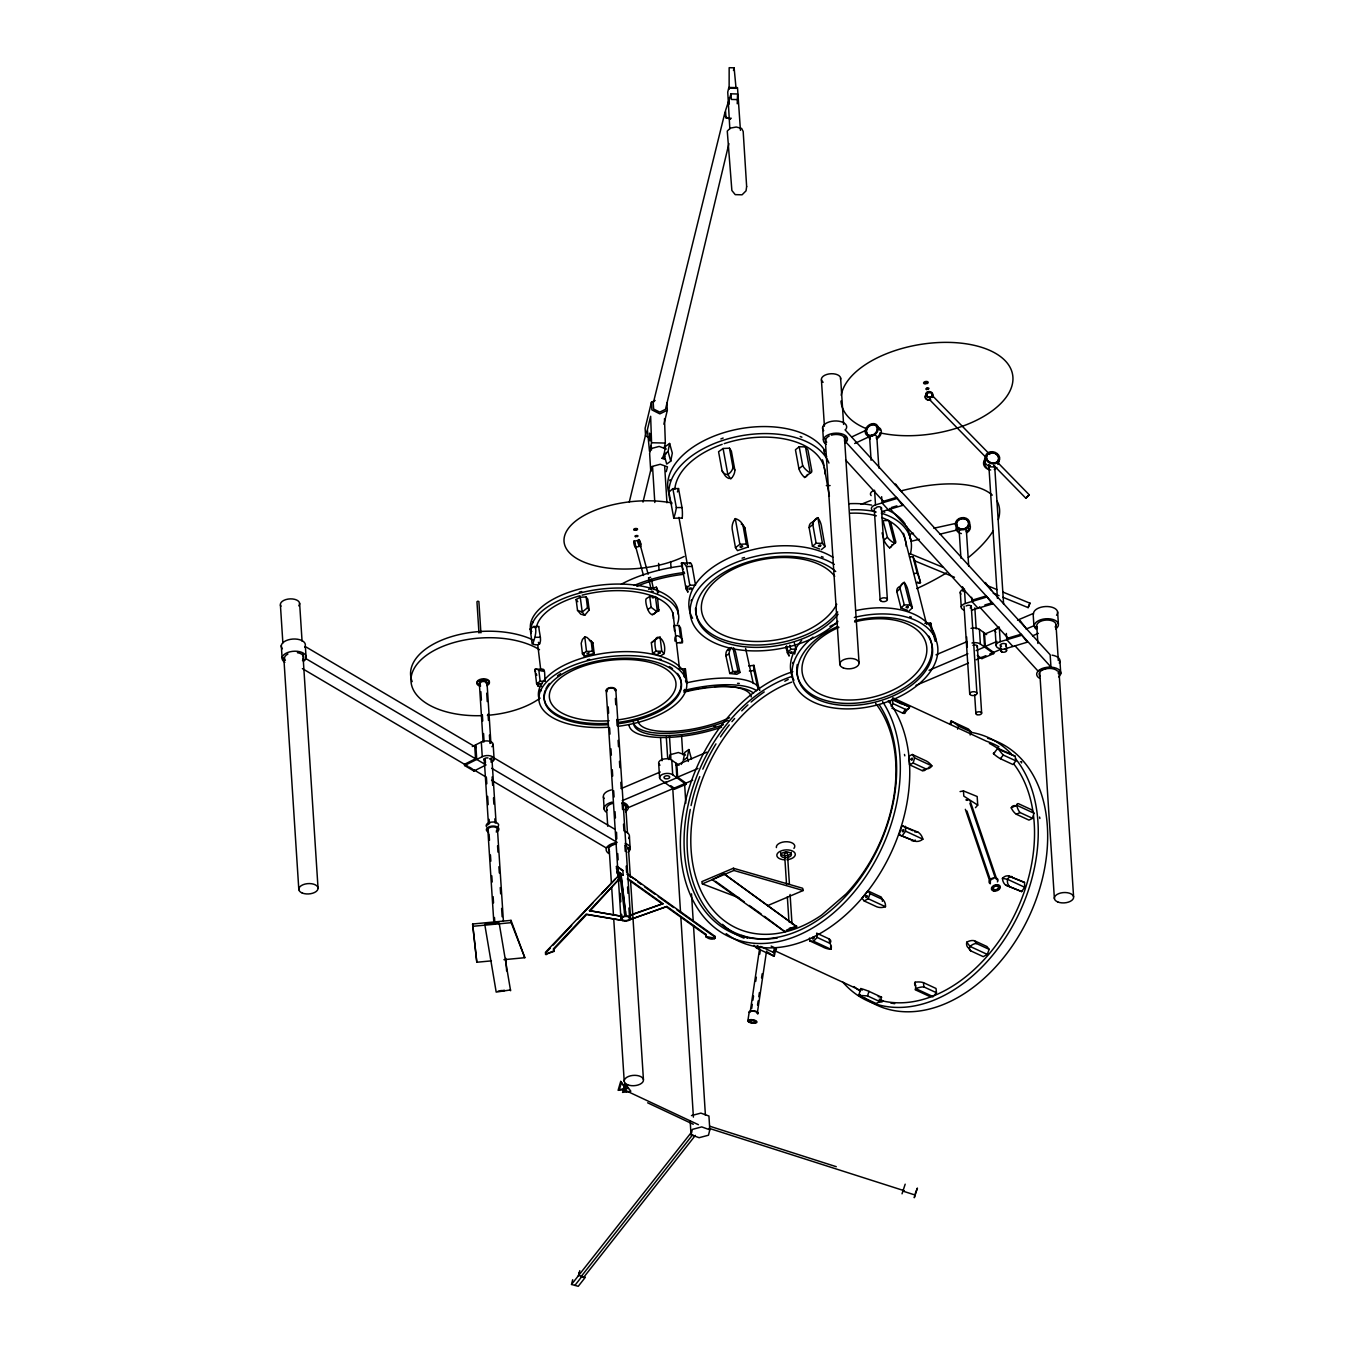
<?xml version="1.0" encoding="UTF-8"?>
<svg xmlns="http://www.w3.org/2000/svg" width="1354" height="1354" viewBox="0 0 1354 1354"><rect width="100%" height="100%" fill="white"/><g stroke="black" fill="none" stroke-linecap="round" stroke-linejoin="round"><path stroke-width="1.5" d="M753.484 666.625A10.68 3.25 -81.2 0 1 753.924 665.339L759.272 689.761L757.885 688.255L753.992 670.484L753.924 665.339L748.711 665.965M913.476 533.273L909.414 534.271L909.939 537.047M919.298 539.281L911.157 541.295L909.414 534.271M933.837 528.246L956.279 523.287M634.451 541.668L636.041 547.168M786.539 884.297L784.508 852.952L785.811 852.038L787.385 852.681L789.416 884.027M787.385 852.681L784.508 852.952M902.187 830.73C902.813 834.318 905.386 827.819 902.424 830.154M673.953 516.653L673.733 518.21L682.247 518.04A12.44 2.945 89.2 0 0 682.01 507.53L678.523 488.557L672.853 488.642L668.944 492.077L673.767 518.108A12.914 2.843 -74.9 0 0 676.34 507.598L672.853 488.642M1028.143 607.624L1029.937 603.207L1028.143 607.624L1002.908 597.266M675.003 641.136C673.31 627.816 688.881 643.488 679.573 642.439M478.977 633.029L476.947 601.735L477.86 601.142L478.876 601.582L480.907 632.877M747.882 1020.831L749.202 1011.963M759.729 947.665L750.167 1012.098A3.622 1.354 8.4 0 1 754.313 1011.32A3.622 1.354 8.4 0 1 757.191 1013.418M751.673 1008.561L752.299 1004.38M752.909 1000.2L753.535 996.019M755.701 981.396L756.327 977.216M759.729 954.248L760.356 950.068M757.529 1005.091L758.155 1000.911M758.782 996.747L759.391 992.567M761.557 977.943L762.184 973.763M757.326 1013.08L766.279 952.81M986.389 457.838L929.453 399.532L930.655 397.331L932.906 396.163L989.825 454.453M932.974 396.35L932.483 397.45M542.599 669.739C545.747 667.031 544.206 680.487 545.357 681.197L540.161 681.231L536.624 683.804L538.3 686.36L541.769 686.343M737.236 103.767L737.575 93.985L731.008 93.832L725.524 110.605L725.998 118.136L731.278 118.255M658.67 655.268L652.628 653.39L651.359 642.795L654.422 640.137M664.019 454.385L665.593 446.312L669.621 443.452L672.312 453.116L670.738 461.189L666.71 464.05L664.019 454.385L668.047 451.525L669.621 443.452M687.273 757.597L688.847 749.541L684.819 752.401L683.245 760.474L687.273 757.597L688.34 761.473M589.193 609.96L584.725 615.291L580.714 614.157L577.515 610.332L576.11 599.534L580.257 597.182L586.113 596.996L587.788 599.162L589.193 609.96L587.518 607.794L586.113 596.996M728.909 143.592L665.491 409.331L659.753 412.124L653.627 409.043L653.254 403.187L725.084 111.925L725.389 116.782L730.466 119.338M728.367 103.293L729.501 98.537M655.167 400.445L651.426 402.256L645.113 428.27L645.587 435.886L648.769 437.494M733.479 70.476L734.122 67.818L729.163 67.7L729.129 89.313M629.288 501.995L646.467 431.215M649.158 439.932L650.546 434.228M651.562 442.741L649.497 451.271L647.398 429.675L650.648 416.27L651.562 442.741L665.339 443.063L664.492 418.64M642.998 502.08L651.342 467.689M663.934 424.259L667.336 410.245L666.845 402.629M664.103 448.191L665.339 443.063M666.286 471.649L667.454 466.842L660.261 464.27L651.917 466.487L650.749 471.294L649.632 453.455L650.8 448.665L659.144 446.431L666.337 449.02M668.859 759.543L670.027 754.737L678.371 752.519L685.564 755.109M691.031 1134.787L692.351 1129.405L701.727 1126.9L709.801 1129.811L708.497 1135.211L699.104 1137.698L691.031 1134.787L690.168 1120.994M794.68 654.1L795.915 649.023L794.358 642.896M579.8 1270.661L578.632 1275.417L585.368 1277.245L578.26 1286.3L571.523 1284.455L572.691 1279.716M578.361 1276.043L579.275 1272.354M902.035 1193.822L905.183 1184.175M909.549 764.773L913.188 763.03L914.593 757.885L912.359 754.5L908.72 756.26L909.549 764.773L922.125 770.595L925.764 768.852A10.68 8.022 64.4 0 0 931.874 765.907A10.68 6.567 46.2 0 0 924.917 760.339L912.359 754.5M1032.577 818.358L1033.982 813.229L1031.748 809.844L1019.173 804.022A10.68 3.25 64.4 0 0 1016.702 805.224L1011.235 807.847A10.29 5.636 64.4 0 0 1016.38 814.279L1028.938 820.101L1032.577 818.358L1020.019 812.535A10.68 4.722 80.3 0 1 1016.702 805.224L1033.982 813.229M622.806 1091.155L624.82 1084.249M904.81 755.837L904.472 754.449M677.44 491.959L678.523 488.557M753.975 945.261L756.615 948.155L773.896 956.161A10.68 4.079 21.1 0 0 773.269 952.319L774.725 947.766L771.137 946.091M774.725 947.766A10.29 1.303 17.7 0 1 776.079 949.323L773.896 956.161A10.68 1.845 33.2 0 1 768.175 952.37M899.09 834.809L902.001 825.686L917.944 832.135A10.68 8.716 81.6 0 1 922.869 839.175A10.68 9.123 -67.8 0 1 915.016 841.24L899.09 834.809L915.016 841.24M860.907 988.555L858.724 995.393L876.004 1003.416L880.083 1001.74L881.539 997.187L868.98 991.365A10.29 1.303 17.7 0 0 860.907 988.555A10.29 1.303 17.7 0 0 861.246 989.554M950.102 724.441L951.185 721.022L968.465 729.044L971.106 731.939L970.141 734.968M860.349 994.665A10.68 1.472 14.6 0 0 858.724 995.393L867.525 995.918L868.98 991.365M957.566 729.146L958.547 726.116A10.68 1.845 33.2 0 0 951.185 721.022A10.68 4.079 21.1 0 0 951.202 724.102M587.331 659.855L589.599 659.229M1021.593 762.945L1021.491 761.642L1020.391 761.794M1039.889 818.51L1039.601 817.071M720.87 438.933L723.138 438.036M864.174 900.952L868.202 898.717L870.063 893.674L867.88 890.864L861.99 898.142L864.174 900.952L876.732 906.774A10.68 8.209 -18.3 0 0 885.482 906.723A10.68 8.987 -44.9 0 0 882.622 899.496L880.438 896.686L867.88 890.864M987.303 954.418L989.165 949.374L986.981 946.548L974.406 940.725A10.29 6.939 -37.8 0 0 966.756 942.181A10.29 6.939 -37.8 0 0 968.516 948.02L970.7 950.83L983.275 956.652L987.303 954.418L970.023 946.412L966.756 942.181M533.831 626.496L530.209 629.018L532.139 643.878C546.153 649.057 538.113 631.996 539.01 626.479L533.831 626.496C538.824 627.867 532.901 644.03 532.799 643.268M587.518 607.794L582.203 612.025L577.515 610.332M652.628 653.39L656.03 651.139C650.495 627.917 668.114 637.395 664.103 653.643L660.701 655.895M655.404 612.702C649.226 620.674 644.233 600.617 646.247 598.671L649.734 596.488L655.438 596.64L657.655 598.976L658.772 611.297L655.37 610.536L651.139 607.286L649.734 596.488M579.326 592.138L581.661 591.563M663.24 455.773L664.848 459.395L662.004 458.329L666.066 453.776M681.231 764.418L682.467 761.862M684.498 670.552C686.275 664.746 681.773 676.661 685.039 677.338M812.671 937.527C811.401 941.284 816.411 937.002 813.077 937.086M865.917 896.043C864.681 899.885 869.606 895.434 866.323 895.62M792.242 928.116L789.382 928.184M648.549 577.87L650.648 577.261M742.635 546.847C743.312 543.986 737.473 547.27 741.366 547.422M742.077 558.17L744.497 557.509M902.458 835.418L905.589 831.17L905.369 826.295M1021.593 891.541L1024.741 887.293L1024.504 882.419L1008.578 875.97A10.29 7.261 -79.6 0 0 1002.417 878.357A10.29 7.261 -79.6 0 0 1005.667 885.093L1021.593 891.541L1005.667 885.093M571.523 1284.455L691.42 1132.316M692.757 1134.652L580.968 1276.754L583.591 1277.465L695.347 1135.397M574.891 1285.386L582 1276.331M891.017 706.043L892.98 703.606L892.269 698.969L909.549 706.991L905.132 712.441M891.829 708.091L902.61 713.084L905.555 709.428A10.68 5.23 35.8 0 0 909.549 706.991A10.68 3.08 23.1 0 0 901.189 703.809L892.201 699.646M993.481 753.704L997.898 748.237L1015.178 756.26L1015.889 760.88L1012.944 764.536L1000.369 758.697A10.29 2.505 39 0 1 993.481 753.704A10.29 2.505 39 0 1 994.547 752.722M1000.369 758.697L1003.314 755.058L1015.889 760.88M636.465 880.235L627.004 874.261M631.607 914.898L663.003 903.677L627.714 878.475M666.913 906.469L629.932 919.637L666.913 906.469L706.128 934.48C703.725 938.813 716.808 941.47 714.878 936.257L627.41 873.77M705.84 937.002L706.128 934.48M714.59 938.779L714.878 936.257M635.923 547.304L640.493 546L648.143 574.231M975.489 807.661L977.723 805.122L977.165 796.507L963.456 790.922L960.071 791.599M809.506 938.051L809.777 940.895L813.636 941.267L817.071 937.391L816.648 933.143L829.223 938.965A10.29 4.756 -5.6 0 1 830.645 942.198M933.024 996.612L936.46 992.736L936.037 988.471L923.462 982.649A10.29 4.756 -5.6 0 0 915.118 982.209L915.744 988.606A10.68 2.234 -6.8 0 0 916.607 990.4L929.166 996.222L933.024 996.612L915.744 988.606A10.68 3.977 -21.5 0 1 923.885 986.914L936.46 992.736M554.006 951.405L553.312 948.968L586.113 914.136L622.112 920.365L586.671 914.525L553.871 949.374L554.006 951.405L545.577 954.35L545.442 952.319L619.167 875.006M546.119 954.756L546 952.708L550.266 948.172M553.126 945.143L571.659 925.459M577.363 919.4L593.052 902.729M601.616 893.657L615.376 879.034M619.844 915.981L589.396 910.65L618.913 879.305L618.609 874.599M589.955 911.056L618.913 879.305M786.539 645.858L789.128 656.064L787.385 652.831L790.77 649.311L795.915 649.023M634.281 541.228L635.585 547.27M638.817 540.128C637.463 547.27 643.37 546.576 639.037 540.161C635.771 545.713 643.488 548.015 638.58 540.263M926.762 382.911L925.459 382.183L925.374 383.334M927.067 393.235L929.91 392.575M792.919 662.394L792.699 663.426M686.021 588.77L689.812 585.233L695.516 585.131L692.199 566.429A12.44 2.674 89 0 0 689.998 562.926L681.451 563.078L686.021 588.77L687.917 592.223L686.8 585.994M907.468 610.316L900.985 608.014L896.839 591.664A11.323 6.025 46.9 0 1 899.327 586.976L904.252 582.372A11.746 6.584 65.3 0 1 908.212 591.478L912.359 607.828L909.076 610.891M896.839 591.664L900.122 588.601A11.746 8.649 51 0 1 904.252 582.372L909.956 604.849L912.359 607.828M900.985 608.014L904.269 604.933L909.956 604.849M883.993 540.195L887.361 537.199L883.062 520.613L888.715 520.528L890.983 523.456L895.282 540.06A11.746 3.368 45.1 0 1 894.622 543.36L889.561 547.845A11.323 5.975 48.5 0 1 883.993 540.195L882.08 532.816M592.917 642.862L586.942 637.412L584.776 636.905L582.423 639.477L581.188 643.285L582.44 653.88L584.234 656.098L594.169 653.457L592.917 642.862L589.379 640.476M691.302 589.21C693.163 586.57 686.41 588.601 689.897 589.582M691.369 599.89L691.115 600.956M819.593 548.979L812.451 546.305L809.133 527.62A12.44 7.109 50 0 1 812.349 522.272L817.867 517.651A12.914 7.667 69 0 1 821.726 527.857L825.06 546.559L821.387 549.639M809.133 527.62L812.806 524.54A12.914 9.884 54.6 0 1 817.867 517.651L822.437 543.36L825.06 546.559M812.451 546.305L816.123 543.225L822.437 543.36M799.215 446.752L795.441 449.748L798.928 468.721A12.44 7.041 51.6 0 0 804.598 477.471L810.267 472.986A12.914 4.282 47.9 0 0 811.435 468.992L807.949 450.036L805.461 446.905L799.215 446.752L802.702 465.725A12.914 6.584 33.7 0 0 810.267 472.986L805.461 446.905M798.928 468.721L802.702 465.725M670.078 479.654L669.705 480.687M735.476 547.642L739.876 544.308L746.291 543.969L748.322 546.948L737.49 550.621L735.476 547.642L732.142 528.94A12.914 11.069 -58.7 0 1 735.29 518.616A12.914 11.864 -24.6 0 1 742.974 525.267L745.005 528.263L748.322 546.948M635.551 540.923L638.157 540.432L638.343 541.38M732.463 476.947A12.44 10.003 -33.1 0 0 734.85 470.058L731.363 451.085L729.467 448.174L723.07 448.496L718.568 451.728L722.054 470.684L723.95 473.595A12.44 10.003 -33.1 0 0 729.18 478.537M662.004 458.329L664.831 456.315M660.126 653.322C661.767 651.342 655.759 652.882 658.839 653.593M928.082 389.14L927.304 388.175M928.353 389.292C931.129 386.685 923.276 388.446 926.711 389.681M654.913 640.07L658.332 637.819M651.359 642.795L654.761 640.544M647.652 609.469L651.139 607.286M655.573 611.974L659.059 609.774M652.137 614.767L657.367 611.5L655.438 596.64M582.44 653.88L586.519 651.477L592.375 651.257L594.169 653.457M733.496 647.737A10.68 6.516 79.1 0 1 736.102 654.693L739.995 672.464L736.864 674.309L729.789 673.497L725.896 655.725A10.29 6.787 59.5 0 1 727.978 649.463L731.109 647.618M725.896 655.725L729.011 653.88A10.68 8.649 72.6 0 1 731.685 647.534M729.789 673.497L732.903 671.652L738.015 671.144L739.995 672.464M820.389 546.339C822.961 543.14 815.006 546.407 820.033 546.457M784.795 681.231L788.214 679.454M648.634 589.278L656.385 587.196L658.67 592.375M757.952 945.718L757.072 945.735M302.484 660.634L306.173 658.789L475.322 758.629M472.309 746.528L481.313 742.043A7.244 3.876 -3.7 0 1 490.842 741.687A7.244 3.876 -3.7 0 1 491.908 746.731M474.763 746.562L475.559 758.765L464.507 764.299L464.591 765.518L482.261 756.683A7.244 3.876 -3.7 0 1 492.45 756.666A7.244 3.876 -3.7 0 1 491.587 762.184M464.591 765.518L473.917 771.018L486.069 764.942L476.743 759.442L475.796 744.802M667.336 410.245L659.855 413.884L651.9 409.89L651.426 402.256M928.235 767.65L931.874 765.907L914.593 757.885M1016.38 814.279L1020.019 812.535M851.801 436.919L866.577 429.997M854.662 443.503L869.437 436.58M637.142 536.455L636.685 535.625M926.999 388.26L926.915 389.41M713.964 726.421L715.623 726.133M621.435 788.485L660.261 771.983M675.798 765.382L706.873 752.181M936.02 654.811L967.094 641.61M998.169 628.408L984.578 634.18L985.306 646.4L993.633 652.374L993.718 653.593L981.904 658.619L977.317 655.336M1017.582 620.149L1033.119 613.548L1033.914 625.751L1037.249 628.138M622.214 800.688L666.879 781.715M676.594 777.585L697.953 768.513M929.047 670.315L967.89 653.813M985.357 646.383L997.018 641.424M1026.146 629.051L1033.914 625.751M665.068 782.781L676.882 777.771L675.951 763.131M976.116 650.614L984.561 647.026L983.613 632.386M673.276 788.502L628.611 807.492L621.943 802.719M670.822 785.743L674.157 788.13L692.689 780.259M916.015 685.361L968.448 663.071M976.217 659.77L985.932 655.658M989.808 653.999L1001.469 649.04M1032.527 635.838L1038.366 633.367M686.055 784.321L672.718 774.776A7.244 3.876 -3.7 0 0 662.648 774.302A7.244 3.876 -3.7 0 0 660.904 779.802L674.241 789.348L686.055 784.321L685.97 783.103L677.643 777.145L676.848 764.942M767.532 905.657L803.176 890.509L802.685 888.275L733.377 868.236L701.863 881.623L702.354 883.857L738.827 897.736M723.967 873.838L712.204 879.66L784.829 931.687L796.643 926.661L723.967 873.838L796.643 926.661M702.354 883.857L733.868 870.453L803.176 890.509M545.577 954.35L553.447 950.999M786.454 930.147L796.592 925.848M756.615 948.155L760.711 946.497L773.269 952.319M532.647 621.757L532.748 622.891M630.084 915.067L663.003 903.677M539.738 643.945L538.333 642.321M737.558 683.364L739.284 683.415M637.023 536.692C640.882 534.932 632.335 535.405 635.754 536.81M883.299 501.335L896.382 497.426L902.61 505.397L881.674 511.66M876.14 512.049A7.244 3.876 -3.7 0 1 871.367 508.799A7.244 3.876 -3.7 0 1 875.513 504.907L896.45 498.644M891.321 507.53L896.923 505.854M973.137 599.873L986.22 595.963L992.448 603.935L971.512 610.197M964.302 610.197A7.244 3.876 -3.7 0 1 965.351 603.444L986.287 597.182M984.883 604.95L990.502 603.275M1008.002 638.123L1021.085 634.214L1027.314 642.185L1006.377 648.431A7.244 3.876 -3.7 0 1 1004.583 648.82M1000.843 648.837A7.244 3.876 -3.7 0 1 996.087 645.57A7.244 3.876 -3.7 0 1 1000.217 641.694L1021.153 635.432M845.048 429.81L1050.162 654.777L1050.958 666.98L1037.858 670.89L1015.077 645.892M588.178 653.711L589.024 652.713L586.908 653.643M541.008 689.829L539.992 690.506L540.94 691.048M659.364 659.076L661.327 659.466M684.329 690.658L685.344 689.965L684.396 689.44M691.471 1115.594L700.864 1113.106L708.937 1116.018L709.801 1129.811M939.642 534.255L957.972 529.752M651.376 591.038L653.254 591.461M652.256 597.774L653.83 597.791M909.77 616.629L911.394 617.17M883.248 511.66L884.788 512.252M636.38 535.642L635.686 536.556M821.404 556.562L823.198 557.188M800.197 436.496L801.906 437.173M622.535 1092.407L630.846 1091.239L625.142 1083.488M749.371 671.059L753.992 670.484M617.441 873.685L617.306 871.654L618.27 871.553L618.406 873.584L617.441 873.685L616.561 868.557L616.442 866.526L617.39 866.442L622.874 870.52L623.178 875.226L620.014 873.668L623.178 875.226M616.561 868.557L617.526 868.473L618.406 873.584M621.351 870.199L622.315 870.097M622.874 870.52L616.442 866.526M619.76 873.482L620.724 873.398L625.819 915.896L624.854 915.981L619.76 873.482L617.306 871.654M491.417 960.866L476.811 962.254L472.614 924.003L511.017 920.365L524.81 957.701L503.942 959.681M472.8 926.305L511.203 922.666L524.81 957.701M620.978 873.567L625.548 911.834L624.583 911.919L624.854 915.981M498.187 991.094L504.365 990.502M510.593 990.739L499.152 922.988L484.749 924.359L496.19 992.093L510.543 989.926M924.799 623.314L930.587 622.992L935.259 641.373M909.533 556.849L912.934 556.68L914.559 559.845L920.466 582.677L916.624 582.88M913.832 573.453L917.233 573.284A11.746 3.216 71 0 1 920.466 582.677A11.746 5.873 81.4 0 1 917.42 582.051M683.042 569.272A12.914 2.86 73.1 0 1 681.451 563.078A12.914 5.856 83.2 0 1 686.495 566.531L692.199 566.429M826.312 485.612L830.087 485.561M676.34 507.598L682.01 507.53M542.683 669.181L534.898 669.248L536.624 683.804M535.592 672.075C532.934 665.203 541.769 673.192 544.088 670.585M676.661 642.812L682.484 642.795L680.554 627.951L678.997 625.446L673.818 625.463L674.529 630.862M535.236 637.294L540.415 637.277M729.992 88.179L736.051 88.315L734.122 67.818M737.93 99.604L731.363 99.451L731.008 93.832M656.03 651.139L661.767 651.274L664.103 653.643M890.306 700.56L890.526 702.506L889.155 702.015M589.396 910.65L621.841 916.303M917.944 832.135L914.576 831.508A10.29 7.261 -79.6 0 1 915.016 831.864M1002.417 878.357L1007.461 879.271L1024.741 887.293M1024.504 882.419L1008.578 875.97M878.187 996.578L881.539 997.187M706.246 936.511L714.997 938.288M1015.178 756.26L1000.741 750.268M709.648 1126.189L836.264 1166.691M709.107 1128.322L904.387 1190.775M902.746 1191.063L914.982 1194.99M1029.243 494.819L1025.807 498.187L1029.243 494.819L997.136 461.934M909.871 553.634L942.79 567.224M987.337 585.622L997.018 589.616M1002.823 592.02L1029.937 603.207M913.815 560.488L954.485 577.278M993.227 593.255L999.032 595.658M958.547 726.116L971.106 731.939M892.777 697.784L986.389 741.18A139.987 97.522 -65.1 0 1 998.947 746.799M892.98 703.606L905.555 709.428M913.188 763.03L925.764 768.852M902.001 825.686L912.782 830.679M905.589 831.17L922.869 839.175M870.063 893.674L882.622 899.496M974.406 940.725L976.589 943.552L989.165 949.374M868.202 898.717L885.482 906.723M817.071 937.391L829.63 943.213A10.68 7.278 -4 0 1 830.916 949.272A10.68 5.551 11.7 0 1 822.352 946.717L809.777 940.895M813.636 941.267L830.916 949.272L830.594 946.091M741.755 935.394L747.493 938.051M774.234 950.44L860.213 990.299M879.321 999.15L883.13 1000.928M867.525 995.918L880.083 1001.74M626.022 1090.715L698.393 1124.7M622.265 1089.75L626.682 1091.832M647.635 1102.816L693.265 1124.26M476.337 747.51L305.378 646.586L306.173 658.789M492.721 757.157L614.564 829.088M491.688 768.293L617.17 842.374L606.135 847.892L491.553 780.259M302.399 668.605L467.909 766.296M469.178 767.041L472.275 768.886M473.358 769.529L486.086 777.044M977.723 805.122L963.794 796.101L963.456 790.922M637.768 881.945L641.17 884.382M644.589 886.819L654.811 894.131M658.213 896.551L673.564 907.519M676.966 909.956L714.472 936.748M627.308 878.949L662.597 904.167M666.506 906.96L705.722 934.971M971.038 628.374A7.244 3.876 -3.7 0 1 979.433 629.407L986.66 634.569M971.986 643.015A7.244 3.876 -3.7 0 1 980.381 644.047L993.718 653.593M659.957 765.162A7.244 3.876 -3.7 0 1 661.7 759.662A7.244 3.876 -3.7 0 1 671.77 760.136L678.997 765.315M715.521 881.268L744.243 901.832M749.304 905.471L761.134 913.933M764.502 916.353L784.829 931.687M618.27 871.553L620.724 873.398M713.626 725.626L714.76 726.573M998.947 749.439L997.898 748.237A10.68 1.913 54.4 0 0 1003.314 755.058M993.684 465.302L1025.807 498.187M1050.958 666.98L845.844 441.996L845.455 435.903M845.573 459.971L884.044 502.148M889.73 508.41L973.763 600.584M979.467 606.829L1007.951 638.072M888.207 509.696L882.063 502.96L881.657 496.681M978.045 608.234L971.901 601.481L971.63 597.3M1012.927 646.484L1006.767 639.731L1006.361 633.452M956.229 522.729L957.921 529.177M911.157 541.295L910.599 539.704M576.11 599.534L577.786 601.701M584.725 615.291L582.203 612.025L580.257 597.182M625.937 1085.756L628.138 1088.751M685.462 680.876L687.138 683.432L685.395 668.859L679.539 668.893L672.904 612.583M729.467 448.174L732.954 467.147L734.85 470.058M530.209 629.018L531.75 631.523M536.81 675.291L536.15 673.75M970.141 800.925L996.933 879.778M969.904 803.244L994.97 877.003M966.959 811.046L990.671 880.811M965.351 809.32L990.129 882.266M668.047 451.525L670.738 461.189M688.847 749.541L691.539 759.205M635.838 547.253L643.488 575.501M912.934 556.68L917.233 573.284M888.715 520.528L894.622 543.36A11.746 5.501 31.1 0 1 887.361 537.199M910.159 537.961L910.379 538.875M931.434 629.965L930.587 622.992A11.746 2.488 -77.4 0 0 930.147 624.6M926.644 624.414L904.861 538.604A69.02 41.974 -14.2 0 0 903.456 533.29M900.122 588.601L904.269 604.933M789.737 645.232L790.77 649.311M785.828 646.704L787.385 652.831M656.385 587.196L657.722 593.17M651.308 579.258L653.39 588.584M648.549 577.972L651.054 589.159M745.614 648.464L753.298 683.533M733.106 648.735L738.015 671.144M729.011 653.88L732.903 671.652M733.377 868.236L733.868 870.453M723.07 448.496L727.86 474.577L730.703 478.944A12.44 10.003 -33.1 0 0 731.939 477.64M824.281 467.468L829.41 496.309M812.806 524.54L816.123 543.225M742.974 525.267L746.291 543.969M735.29 518.616L739.876 544.308M678.929 517.33L687.358 564.703M686.495 566.531L689.812 585.233M678.997 625.446L680.402 636.245M660.024 636.702L661.767 651.274M591.123 640.662L592.375 651.257M584.776 636.905L586.519 651.477M583.811 652.56L584.234 656.098M537.741 644.741L540.72 669.79M538.892 670.636L540.161 681.231M537.876 682.822L538.3 686.36M472.614 924.003L476.811 962.254M923.462 982.649L923.885 986.914M829.223 938.965L829.63 943.213M511.017 920.365L511.203 922.666M740.435 130.322L737.507 87.655L728.858 87.451L727.741 92.089L729.823 128.85M1057.609 611.89L1058.405 624.092M1059.962 661.429L1060.757 673.632M1056.002 624.753L1058.32 660.6M1058.997 671.144L1073.587 896.805M1036.792 626.58L1037.892 643.455M1039.804 672.972L1054.394 898.633M1026.45 628.764L1020.222 620.792L1020.29 622.011M1027.229 640.967L1027.314 642.185M994.767 467.401L1003.602 604.138M1006.191 644.115L1006.597 650.428M988.995 467.942L997.441 598.383M1000.217 641.694L999.269 627.037A7.244 3.876 -3.7 0 0 995.816 632.369M1000.42 644.656L1000.843 650.969M995.156 630.422L996.104 645.063M991.585 590.513L985.34 582.542L985.424 583.76M992.364 602.716L992.448 603.935M981.819 657.401L981.904 658.619M979.433 629.407L980.381 644.047M974.846 607.861L976.2 628.899M977.3 645.74L981.65 713.05M966.401 530.836L968.702 566.294M971.258 605.915L976.928 693.519A3.622 1.946 -3.7 0 1 971.444 695.381A3.622 1.946 -3.7 0 1 971.58 692.012A3.622 1.946 -3.7 0 1 976.928 693.519M974.66 694.67L975.879 713.609M965.351 603.444L964.403 588.804A7.244 3.876 -3.7 0 0 960.951 594.135M966.604 636.786L967.281 647.229A7.244 3.876 -3.7 0 1 967.348 646.213M959.174 531.073L960.934 558.187M962.829 587.399L963.083 591.563M964.031 606.169L969.701 693.773M960.274 592.189L961.222 606.829M901.747 491.976L895.502 484.004L895.586 485.223M902.526 504.179L902.61 505.397M876.833 436.767L878.864 468.061M881.42 507.682L887.361 599.45M875.513 504.907L874.566 490.266A7.244 3.876 -3.7 0 0 871.113 495.598M869.623 437.359L871.096 460.292M874.21 508.275L880.134 600.042M840.614 378.003L843.61 424.411M844.439 437.054L859.028 662.715M821.421 379.831L824.417 426.222M825.229 438.882L839.818 664.526M822.606 427.458L823.401 439.661M790.093 894.469L791.988 923.733M787.351 896.839L788.976 921.922M674.157 788.13L674.241 789.348M671.77 760.136L672.718 774.776M666.303 737.033L667.674 758.071M660.549 737.575L662.038 760.728M658.67 763.334L659.618 777.975M629.424 836.806L630.202 848.992M625.836 807.559L627.477 832.879M628.425 847.638L630.338 877.155M630.609 881.386L643.438 1079.612M615.799 689.66L630.575 918.046M615.376 698.478L615.782 704.757M616.73 719.431L617.136 725.71M618.101 740.384L618.507 746.663M619.455 761.337L619.861 767.616M620.809 782.29L621.215 788.587M622.163 803.244L622.569 809.54M623.517 824.197L623.923 830.493M624.871 845.15L625.277 851.446M626.225 866.103L626.631 872.399M627.579 887.056L627.985 893.352M628.933 908.009L629.61 918.486A3.859 2.065 -3.7 0 1 623.585 920.314A3.859 2.065 -3.7 0 1 624.109 916.709A3.859 2.065 -3.7 0 1 629.61 918.486M625.548 911.834L625.819 915.896M608.234 706.873L608.64 713.169M609.588 727.826L609.994 734.122M610.942 748.779L611.348 755.075M612.296 769.732L612.702 776.028M613.65 790.702L614.073 796.981M615.021 811.655L615.427 817.934M616.527 832.202L616.781 838.888M617.729 853.562L618.135 859.841M619.083 874.515L619.489 880.794M620.301 893.369L620.843 901.747M621.655 914.322L621.926 918.503M621.283 915.913L621.554 919.975M606.203 690.557L620.961 918.943M606.643 809.387L607.726 826.262M609.232 849.449L611.416 883.197M611.686 887.412L613.464 914.83M613.734 919.044L624.228 1081.44M603.393 796.947L604.172 809.15M493.178 744.785L494.125 759.425M497.443 828.97L503.383 920.805M505.804 958.361L506.616 970.886M487 682.636L490.927 743.346M491.874 758.003L496.072 822.893M497.561 845.844L497.967 852.106M498.915 866.712L499.321 872.958M500.252 887.564L500.658 893.826M501.606 908.416L502.148 916.76M486.712 693.197L487.254 701.575M488.066 714.133L488.472 720.413M489.42 735.07L489.962 743.448M490.91 758.088L491.18 762.285M492.128 776.942L492.67 785.303M493.482 797.878L493.888 804.158M494.836 818.798L495.107 822.995M480.856 691.657L481.398 700.018M482.346 714.675L482.752 720.954M483.564 733.513L484.106 741.89M485.189 758.646L485.46 762.827M486.408 777.484L486.814 783.763M487.626 796.321L488.168 804.699M489.116 819.339L489.386 823.537M479.35 683.364L483.124 741.975M484.207 758.731L488.405 823.621M489.082 834.064L489.488 840.326M490.436 854.916L490.842 861.178M491.79 875.784L492.196 882.029M493.127 896.636L493.533 902.898M494.481 917.487L494.887 923.75M487.846 829.884L493.787 921.719M481.313 742.043L482.261 756.683M473.832 769.8L473.917 771.018M299.606 603.156L302.06 641.119M302.89 653.762L318.021 887.852M280.413 604.967L282.868 642.93M283.815 657.706L298.828 889.68M281.293 645.503L282.089 657.706M664.712 467.096L666.947 502.774M670.636 561.555L671.025 567.851M681.587 735.797L682.771 754.686M684.616 784.169L685.801 803.142M691.505 893.843L693.231 921.262M693.485 925.476L705.417 1115.29M651.24 445.804L651.511 450.019M652.56 466.808L654.811 502.486M658.619 563.366L659.026 569.662M669.435 735.51L670.89 758.595M672.735 788.096L680.554 912.528M680.825 916.76L693.4 1117.118M649.598 433.145L650.106 441.015M728.74 97.657L729.129 104.173M928.861 636.16A69.02 41.974 -14.2 0 1 870.74 700.983A69.02 41.974 -14.2 0 1 797.269 664.526M854.577 621.926A63.672 38.707 -14.2 0 1 924.477 660.803A63.672 38.707 -14.2 0 1 823.537 695.584A63.672 38.707 -14.2 0 1 838.955 627.308M854.374 617.441A74.385 45.224 -14.2 0 1 936.934 657.638A74.385 45.224 -14.2 0 1 831.847 707.668A74.385 45.224 -14.2 0 1 813.043 637.125M829.934 626.428A74.385 45.224 -14.2 0 1 837.618 622.925M793.952 680.283A74.385 45.224 -14.2 0 1 801.636 640.391M856.591 610.434A74.385 45.224 -14.2 0 1 936.02 639.63M854.746 620.707A69.02 41.974 -14.2 0 1 929.91 663.291A69.02 41.974 -14.2 0 1 820.236 700.526A69.02 41.974 -14.2 0 1 837.771 626.462M881.285 513.183A74.385 45.224 -14.2 0 1 910.413 553.701M850.735 509.849A74.385 45.224 -14.2 0 1 875.259 511.643M849.178 503.705A74.385 45.224 -14.2 0 1 871.621 505.093M887.547 509.967A74.385 45.224 -14.2 0 1 905.335 524.353M906.368 526.08A74.385 45.224 -14.2 0 1 909.566 535.439M881.691 517.516A69.02 41.974 -14.2 0 1 906.198 546.356M849.838 513.251A69.02 41.974 -14.2 0 1 876.393 515.823M891.287 546.542A11.323 5.975 48.5 0 1 889.561 547.845M891.914 544.731A11.323 5.975 48.5 0 1 891.694 545.713M899.327 586.976A11.323 6.025 46.9 0 1 899.936 587.518M1001.537 646.383A2.894 1.557 -3.7 0 1 1001.012 644.216A2.894 1.557 -3.7 0 1 1005.057 643.742A2.894 1.557 -3.7 0 1 1005.599 645.909M966.13 605.983A2.894 1.557 -3.7 0 1 970.479 605.627A2.894 1.557 -3.7 0 1 970.192 607.963M875.733 508.613A2.894 1.557 -3.7 0 1 879.338 506.751A2.894 1.557 -3.7 0 1 880.895 509.121M1039.99 676.238A9.647 5.179 -3.7 0 1 1044.628 669.13A9.647 5.179 -3.7 0 1 1057.457 671.042M1058.219 672.295A9.647 5.179 -3.7 0 1 1058.32 673.632M1039.483 678.236A12.084 6.482 -3.7 0 1 1040.177 669.451A12.084 6.482 -3.7 0 1 1056.475 668.301A12.084 6.482 -3.7 0 1 1058.625 676.898M1052.041 655.15A12.084 6.482 -3.7 0 1 1059.285 663.121M831.339 435.159A9.647 5.179 -3.7 0 1 841.934 435.548A9.647 5.179 -3.7 0 1 844.49 441.015M826.702 442.267A9.647 5.179 -3.7 0 1 829.223 435.988M826.194 444.264A12.084 6.482 -3.7 0 1 826.871 435.48A12.084 6.482 -3.7 0 1 843.17 434.329A12.084 6.482 -3.7 0 1 845.319 442.927M823.706 430.724A12.084 6.482 -3.7 0 1 834.098 421.009A12.084 6.482 -3.7 0 1 845.979 429.15M972.917 645.316A2.894 1.557 -3.7 0 1 976.437 645.316A2.894 1.557 -3.7 0 1 977.046 647.161M622.383 803.768A9.647 5.179 -3.7 0 1 624.939 809.794M607.151 810.217A9.647 5.179 -3.7 0 1 612.888 803.311M623.94 802.685A12.084 6.482 -3.7 0 1 625.463 811.757M606.321 812.197A12.084 6.482 -3.7 0 1 612.059 802.11M604.07 798.572A12.084 6.482 -3.7 0 1 611.263 789.924M1037.316 627.41A9.647 5.179 -3.7 0 1 1046.777 620.03A9.647 5.179 -3.7 0 1 1055.121 627.004M1036.504 629.407A12.084 6.482 -3.7 0 1 1038.603 620.623A12.084 6.482 -3.7 0 1 1054.901 620.234A12.084 6.482 -3.7 0 1 1055.629 628.95M1033.559 614.141A12.084 6.482 -3.7 0 1 1047.658 606.541A12.084 6.482 -3.7 0 1 1056.543 615.241M876.427 426.95A7.244 5.619 -42.4 0 1 881.352 431.706A7.244 5.619 -42.4 0 1 876.563 438.916M870.216 438.916A7.244 5.619 -42.4 0 1 868.489 436.563M879.474 429.218A6.262 4.857 -42.4 0 1 880.049 430.369M880.083 433.145A6.262 4.857 -42.4 0 1 876.123 437.934M869.708 437.054A6.262 4.857 -42.4 0 1 869.133 435.903M877.375 427.779A6.262 4.857 -42.4 0 1 878.56 428.338M826.651 456.366A3.622 0.846 64.9 0 1 823.977 451.491A3.622 0.846 64.9 0 1 825.178 450.882M868.777 436.123A3.622 0.846 64.9 0 1 868.354 435.582M867.457 434.092A3.622 0.846 64.9 0 1 866.391 430.098M668.859 493.245A81.815 47.678 -10.1 0 1 727.724 431.537A81.815 47.678 -10.1 0 1 824.755 450.357M869.81 437.85A3.622 1.946 -3.7 0 1 872.991 435.125A3.622 1.946 -3.7 0 1 876.766 437.274M968.279 522.966A7.244 6.11 -9.7 0 1 966.858 532.681M961.391 533.578A7.244 6.11 -9.7 0 1 955.992 527.958M969.244 528.619A6.262 5.281 -9.7 0 1 966.367 531.987M968.584 524.624A6.262 5.281 -9.7 0 1 969.227 525.86M969.193 528.365A6.262 5.281 -9.7 0 1 967.602 530.819M968.55 524.37A6.262 5.281 -9.7 0 1 969.176 525.606M959.275 531.58A3.622 1.946 -3.7 0 1 962.88 529.008A3.622 1.946 -3.7 0 1 966.265 531.343M280.955 606.27A9.647 5.179 -3.7 0 1 290.399 598.874A9.647 5.179 -3.7 0 1 298.76 605.83M791.261 852.309A5.348 2.86 -3.7 0 1 787.791 855.423M786.437 855.643A5.348 2.86 -3.7 0 1 780.699 852.563M776.367 847.587A9.241 4.942 -3.7 0 1 787.131 841.748A9.241 4.942 -3.7 0 1 793.935 848.399M784.508 859.807A9.241 4.942 -3.7 0 1 778.499 852.36A9.241 4.942 -3.7 0 1 794.053 851.988A9.241 4.942 -3.7 0 1 786.911 859.739M786.556 857.674A5.348 2.86 -3.7 0 1 781.055 854.103A5.348 2.86 -3.7 0 1 789.839 852.631A5.348 2.86 -3.7 0 1 787.926 857.454M925.611 383.927A2.319 1.202 -9.4 0 1 923.834 382.387A2.319 1.202 -9.4 0 1 927.558 381.659A2.319 1.202 -9.4 0 1 926.779 383.707M841.24 395.334A86.893 45.071 -9.4 0 1 948.291 342.376A86.893 45.071 -9.4 0 1 1005.734 397.822A86.893 45.071 -9.4 0 1 880.151 432.874M866.492 428.71A86.893 45.071 -9.4 0 1 840.969 401.021M997.103 501.132A121.64 49.607 -21.6 0 1 998.355 519.564M993.108 530.937A121.64 49.607 -21.6 0 1 968.381 557.526M946.463 572.894A121.64 49.607 -21.6 0 1 916.726 588.618M861.127 504.365A121.64 49.607 -21.6 0 1 870.961 500.438M900.867 490.927A121.64 49.607 -21.6 0 1 992.279 495.124M963.506 590.039A7.244 5.991 17.6 0 1 962.525 586.908M635.94 547.778A3.622 0.948 76.3 0 1 634.044 544.139A3.622 0.948 76.3 0 1 634.434 540.788M684.244 556.443A72.405 33.596 -5.5 0 1 587.788 563.552A72.405 33.596 -5.5 0 1 577.752 519.479A72.405 33.596 -5.5 0 1 672.075 502.994M486.492 826.786A6.296 3.368 -3.7 0 1 493.448 821.98A6.296 3.368 -3.7 0 1 497.206 827.294M488.625 832.202A6.296 3.368 -3.7 0 1 488.185 827.243A6.296 3.368 -3.7 0 1 497.443 827.023A6.296 3.368 -3.7 0 1 496.258 832.016M488.117 830.527A4.824 2.59 -3.7 0 1 493.465 826.837A4.824 2.59 -3.7 0 1 496.343 830.916M504.568 990.4A4.824 2.59 -3.7 0 1 500.878 990.485M487.626 825.128A4.824 2.59 -3.7 0 1 487.999 824.468M488.676 823.875A4.824 2.59 -3.7 0 1 489.606 823.367M480.484 685.378A6.296 3.368 -3.7 0 1 477.962 680.503A6.296 3.368 -3.7 0 1 487.542 679.59A6.296 3.368 -3.7 0 1 486.746 684.785M480.535 686.19A6.296 3.368 -3.7 0 1 478.013 681.316A6.296 3.368 -3.7 0 1 487.592 680.402A6.296 3.368 -3.7 0 1 486.797 685.598M480.027 684.345A3.859 2.065 -3.7 0 1 482.819 680.96A3.859 2.065 -3.7 0 1 486.661 683.719M480.162 681.011A3.859 2.065 -3.7 0 1 481.787 680.317M485.578 680.487A3.859 2.065 -3.7 0 1 486.272 680.859M480.315 683.279A2.877 1.54 -3.7 0 1 481.838 681.705A2.877 1.54 -3.7 0 1 485.02 681.739M485.527 682.01A2.877 1.54 -3.7 0 1 486.001 683.144M540.111 698.122A72.405 38.792 -3.7 0 1 487.338 715.318M481.059 715.657A72.405 38.792 -3.7 0 1 418.521 662.411A72.405 38.792 -3.7 0 1 539.501 649.683M412.175 681.621A72.405 38.792 -3.7 0 1 447.802 637.836A72.405 38.792 -3.7 0 1 533.205 640.002M607.049 691.776A4.824 2.59 -3.7 0 1 610.569 687.544A4.824 2.59 -3.7 0 1 615.359 690.997M607.201 690.658A3.859 2.065 -3.7 0 1 610.806 688.052A3.859 2.065 -3.7 0 1 614.834 690.1M990.485 882.808A3.622 2.386 -18.8 0 1 990.502 880.337M991.805 879.203A3.622 2.386 -18.8 0 1 993.548 878.56M996.036 878.831A3.622 2.386 -18.8 0 1 996.595 879.254M965.842 799.943A3.622 2.386 -18.8 0 1 969.244 799.977M966.756 800.366A2.64 1.743 -18.8 0 1 967.416 800.299M990.366 883.807A4.587 3.03 -18.8 0 1 990.129 879.609A4.587 3.03 -18.8 0 1 996.121 878.001A4.587 3.03 -18.8 0 1 997.39 881.911M749.321 1012.437A4.587 1.709 8.4 0 1 754.466 1010.964A4.587 1.709 8.4 0 1 757.631 1013.994M1011.235 807.847A10.29 5.636 64.4 0 1 1015.534 805.765M862.261 990.129A10.29 1.303 17.7 0 1 861.872 989.926M915.812 985.881A10.29 4.756 -5.6 0 1 915.118 982.209M1009.035 885.719A10.68 5.805 -66.8 0 1 1007.461 879.271A10.68 5.416 -86.7 0 1 1011.946 876.597M987.641 738.285A144.861 100.924 -65.1 0 1 1028.295 918.181A144.861 100.924 -65.1 0 1 864.072 997.559M970.192 732.192A144.861 100.924 -65.1 0 1 1011.184 753.789M1015.415 758.595A144.861 100.924 -65.1 0 1 996.222 950.728A144.861 100.924 -65.1 0 1 842.493 981.768M881.962 1002.095A139.987 97.522 -65.1 0 1 878.357 1000.521M989.368 743.431A139.987 97.522 -65.1 0 1 999.404 749.676M1013.774 763.944A139.987 97.522 -65.1 0 1 1032.933 811.435M1033.508 815.683A139.987 97.522 -65.1 0 1 989.943 952.962A139.987 97.522 -65.1 0 1 879.982 1000.251M860.332 991.297A139.987 97.522 -65.1 0 1 854.019 986.575M888.258 700.712A144.861 100.924 -65.1 0 1 873.635 883.096A144.861 100.924 -65.1 0 1 726.15 933.634M882.588 701.626A144.861 100.924 -65.1 0 1 830.747 915.287A144.861 100.924 -65.1 0 1 682.077 865.697A144.861 100.924 -65.1 0 1 792.818 671.686M744.04 938.17A139.987 97.522 -65.1 0 1 722.528 924.342M879.491 705.112A139.987 97.522 -65.1 0 1 829.393 911.597A139.987 97.522 -65.1 0 1 685.716 863.666A139.987 97.522 -65.1 0 1 792.733 676.188M875.632 703.403A135.112 94.137 -65.1 0 1 846.115 893.911L821.556 915.152A135.112 94.137 -65.1 0 1 691.911 858.284A135.112 94.137 -65.1 0 1 791.718 682.111M777.281 937.984A139.987 97.522 -65.1 0 1 690.286 809.421M691.082 805.579A139.987 97.522 -65.1 0 1 699.764 776.637M702.811 769.157A139.987 97.522 -65.1 0 1 715.961 743.888M720.497 736.864A139.987 97.522 -65.1 0 1 729.264 724.915M731.922 721.665A139.987 97.522 -65.1 0 1 734.63 718.5M741.738 710.85A139.987 97.522 -65.1 0 1 747.933 704.892M751.115 702.049A139.987 97.522 -65.1 0 1 764.215 691.945M894.706 1003.686A139.987 97.522 -65.1 0 1 890.763 1002.976M905.149 712.695A10.29 2.505 39 0 1 902.61 713.084M776.079 949.323A10.29 1.303 17.7 0 1 775.385 949.12M767.058 951.507A10.68 1.845 33.2 0 1 766.55 951.083M915.372 840.14A10.29 7.261 -79.6 0 1 911.665 840.631M926.407 768.513A10.29 5.636 64.4 0 1 922.125 770.595M880.438 896.686A10.29 6.939 -37.8 0 1 882.385 901.324M970.7 950.83A10.68 4.908 -33.5 0 1 970.023 946.412A10.68 5.67 -52.4 0 1 976.589 943.552M677.474 673.429A69.02 32.598 -6.8 0 1 617.796 722.444M607.811 723.374A69.02 32.598 -6.8 0 1 545.222 690.388M545.967 688.644A69.02 32.598 -6.8 0 1 549.352 683.432M557.442 675.866A69.02 32.598 -6.8 0 1 560.641 673.666M669.384 666.54A69.02 32.598 -6.8 0 1 672.532 668.673M609.114 720.751A63.672 30.059 -6.8 0 1 558.22 679.826A63.672 30.059 -6.8 0 1 666.49 669.35A63.672 30.059 -6.8 0 1 617.407 719.956M608.674 727.216A74.385 35.119 -6.8 0 1 549.233 679.403A74.385 35.119 -6.8 0 1 675.714 667.15A74.385 35.119 -6.8 0 1 618.355 726.269M538.587 697.039A74.385 35.119 -6.8 0 1 606.829 652.882A74.385 35.119 -6.8 0 1 686.123 678.134M607.98 724.712A69.02 32.598 -6.8 0 1 554.158 679.979A69.02 32.598 -6.8 0 1 671.364 669.028A69.02 32.598 -6.8 0 1 617.949 723.781M531.005 633.469A74.385 35.119 -6.8 0 1 608.911 588.364A74.385 35.119 -6.8 0 1 677.457 623.856M530.531 629.492A74.385 35.119 -6.8 0 1 602.632 584.877A74.385 35.119 -6.8 0 1 678.236 614.259M536.353 627.63A69.02 32.598 -6.8 0 1 580.003 595.726M582.102 595.168A69.02 32.598 -6.8 0 1 673.395 618.643M822.437 459.801A75.926 44.242 -10.1 0 1 823.926 465.404M837.686 611.923A75.926 44.242 -10.1 0 1 753.162 644.995A75.926 44.242 -10.1 0 1 695.499 608.217M836.755 604.239A70.036 40.806 -10.1 0 1 731.685 638.123A70.036 40.806 -10.1 0 1 726.912 572.607A70.036 40.806 -10.1 0 1 834.724 576.313M837.889 621.3A81.815 47.678 -10.1 0 1 718.957 644.758A81.815 47.678 -10.1 0 1 714.472 573.961A81.815 47.678 -10.1 0 1 834.284 564.381M692.571 618.27A81.815 47.678 -10.1 0 1 731.685 556.765A81.815 47.678 -10.1 0 1 833.032 557.357M838.109 614.259A75.926 44.242 -10.1 0 1 725.118 642.541A75.926 44.242 -10.1 0 1 721.276 574.147A75.926 44.242 -10.1 0 1 835.706 571.506M671.635 504.196A81.815 47.678 -10.1 0 1 730.669 438.104A81.815 47.678 -10.1 0 1 828.953 463.068M724.204 443.638A75.926 44.242 -10.1 0 1 825.026 473.934M674.8 489.403A75.926 44.242 -10.1 0 1 722.19 444.332M732.954 467.147A12.914 8.75 -16.4 0 1 727.86 474.577A12.914 8.022 -38.2 0 1 722.054 470.684M807.39 474.492A12.44 7.041 51.6 0 1 804.598 477.471M682.247 518.04A12.44 2.945 89.2 0 1 681.604 517.956M689.948 563.772A12.44 2.674 89 0 1 689.998 562.926M684.599 573.537A12.914 2.86 73.1 0 1 683.939 571.896M741.247 524.049A12.44 9.783 -34.2 0 1 745.005 528.263M812.349 522.272A12.44 7.109 50 0 1 812.992 522.881M729.518 717.738A57.883 19.379 -12.3 0 1 671.11 731.448A57.883 19.379 -12.3 0 1 638.005 720.887M684.295 691.454A57.883 19.379 -12.3 0 1 691.657 689.728M693.502 689.338A57.883 19.379 -12.3 0 1 699.07 688.323M702.777 687.747A57.883 19.379 -12.3 0 1 706.416 687.273M714.557 686.529A57.883 19.379 -12.3 0 1 751.25 696.921M728.113 720.413A62.758 21.004 -12.3 0 1 633.249 721.885M721.648 727.166A67.615 22.629 -12.3 0 1 628.967 725.118M684.007 690.489A67.615 22.629 -12.3 0 1 756.649 690.675M686.376 682.907A67.615 22.629 -12.3 0 1 759.797 690.455M723.391 724.695A62.758 21.004 -12.3 0 1 633.74 724.119M683.922 692.199A62.758 21.004 -12.3 0 1 753.569 693.197M634.231 585.402A67.615 22.629 -12.3 0 1 684.075 572.556M621.3 584.251A67.615 22.629 -12.3 0 1 682.619 565.887M636.837 586.299A62.758 21.004 -12.3 0 1 683.093 574.367M727.978 649.463A10.29 6.787 59.5 0 1 729.044 650.36M996.866 467.485A7.244 5.991 17.6 0 1 994.276 469.483M990.705 469.973A7.244 5.991 17.6 0 1 984.087 465.641A7.244 5.991 17.6 0 1 985.577 459.158M995.241 466.419A7.244 5.991 17.6 0 1 986 464.05A7.244 5.991 17.6 0 1 986.558 456.095M998.507 459.886A7.244 5.991 17.6 0 1 997.83 464.422M989.097 468.839A6.262 5.179 17.6 0 1 987.608 468.179M986.321 467.232A6.262 5.179 17.6 0 1 984.493 463.356M984.68 462.019A6.262 5.179 17.6 0 1 985.289 460.8M990.079 465.793A6.262 5.179 17.6 0 1 988.572 465.133M993.734 466.385A2.894 1.557 -3.7 0 1 994.513 468.196M989.165 468.332A2.894 1.557 -3.7 0 1 990.214 466.47M930.79 399.735A3.622 2.996 17.6 0 1 925.51 398.448A3.622 2.996 17.6 0 1 927.135 394.251M928.218 399.735A3.131 2.59 17.6 0 1 925.51 397.264M925.493 396.587A3.131 2.59 17.6 0 1 926.627 394.928M990.163 465.522A6.262 5.179 17.6 0 1 988.657 464.862M985.729 458.701A6.262 5.179 17.6 0 1 986.338 457.483M823.13 382.268A9.647 5.179 -3.7 0 1 828.902 373.958A9.647 5.179 -3.7 0 1 840.512 379.374M485.172 760.745A2.894 1.557 -3.7 0 1 484.427 758.765A2.894 1.557 -3.7 0 1 488.032 757.952M489.589 758.714A2.894 1.557 -3.7 0 1 489.793 759.103M297.389 652.696A9.647 5.179 -3.7 0 1 303.178 659.059M285.389 660.312A9.647 5.179 -3.7 0 1 287.911 654.033M284.882 662.309A12.084 6.482 -3.7 0 1 285.559 653.525A12.084 6.482 -3.7 0 1 301.857 652.374A12.084 6.482 -3.7 0 1 304.007 660.972M282.394 648.769A12.084 6.482 -3.7 0 1 292.786 639.054A12.084 6.482 -3.7 0 1 304.667 647.195M609.452 851.598A9.647 5.179 -3.7 0 1 616.493 843.982M625.565 845.319A9.647 5.179 -3.7 0 1 626.919 846.402M627.681 847.655A9.647 5.179 -3.7 0 1 627.782 848.992M625.091 843.356A12.084 6.482 -3.7 0 1 628.087 852.258M608.945 853.595A12.084 6.482 -3.7 0 1 616.07 842.713M624.296 831.153A12.084 6.482 -3.7 0 1 628.747 838.481M910.971 759.222C912.291 762.911 913.51 755.397 910.971 759.222M634.501 529.549L636.871 529.363L634.501 529.549M746.646 186.598L746.037 190.829L742.077 194.807L735.222 194.637L731.871 190.491L727.267 131.084L730.331 128.122L736.254 127.022L741.586 128.393L743.177 131.456L746.646 186.598M789.991 652.594C791.972 655.59 793.529 649.632 789.991 652.594M906.249 607.134C908.229 610.129 909.786 604.155 906.249 607.134M915.693 1192.231L914.272 1197.731L917.42 1188.084L915.693 1192.231M620.707 1081.406L618.101 1090.325L626.428 1089.175L620.707 1081.406M621.401 1082.641L619.37 1089.547L625.819 1088.65L621.401 1082.641M539.264 683.719L541.854 683.685L539.264 683.719M734.545 672.616L736.847 672.312L734.545 672.616M627.664 1084.791A9.647 5.179 -3.7 0 0 643.336 1080.966A9.647 5.179 -3.7 0 0 630.507 1075.821A9.647 5.179 -3.7 0 0 627.664 1084.791M664.865 778.533A2.894 1.557 -3.7 0 0 669.638 777.501A2.894 1.557 -3.7 0 0 665.948 775.859A2.894 1.557 -3.7 0 0 664.865 778.533M1057.812 901.984A9.647 5.179 -3.7 0 0 1073.485 898.159A9.647 5.179 -3.7 0 0 1060.656 893.014A9.647 5.179 -3.7 0 0 1057.812 901.984M871.807 436.174A7.244 5.619 -42.4 0 0 877.358 425.461A7.244 5.619 -42.4 0 0 866.001 428.338A7.244 5.619 -42.4 0 0 871.807 436.174M871.993 435.565A6.262 4.857 -42.4 0 0 876.8 426.29A6.262 4.857 -42.4 0 0 866.983 428.778A6.262 4.857 -42.4 0 0 871.993 435.565M871.79 435.345A6.262 4.857 -42.4 0 0 876.597 426.07A6.262 4.857 -42.4 0 0 866.78 428.558A6.262 4.857 -42.4 0 0 871.79 435.345M881.369 601.311A3.622 1.946 -3.7 0 0 887.293 599.957A3.622 1.946 -3.7 0 0 882.588 597.96A3.622 1.946 -3.7 0 0 881.369 601.311M958.987 529.228A7.244 6.11 -9.7 0 0 969.769 523.338A7.244 6.11 -9.7 0 0 958.903 518.616A7.244 6.11 -9.7 0 0 958.987 529.228M959.512 528.737A6.262 5.281 -9.7 0 0 968.838 523.643A6.262 5.281 -9.7 0 0 959.444 519.564A6.262 5.281 -9.7 0 0 959.512 528.737M959.461 528.483A6.262 5.281 -9.7 0 0 968.787 523.389A6.262 5.281 -9.7 0 0 959.394 519.293A6.262 5.281 -9.7 0 0 959.461 528.483M302.247 893.031A9.647 5.179 -3.7 0 0 317.919 889.206A9.647 5.179 -3.7 0 0 305.09 884.06A9.647 5.179 -3.7 0 0 302.247 893.031M976.911 714.607A2.894 1.557 -3.7 0 0 981.616 713.456A2.894 1.557 -3.7 0 0 977.774 711.916A2.894 1.557 -3.7 0 0 976.911 714.607M638.309 540.923A3.622 0.948 76.3 0 0 640.205 546.644A3.622 0.948 76.3 0 0 640.222 541.938A3.622 0.948 76.3 0 0 638.309 540.923M634.451 530.193A1.929 0.897 -5.5 0 0 637.531 529.363A1.929 0.897 -5.5 0 0 634.874 528.619A1.929 0.897 -5.5 0 0 634.451 530.193M622.671 920.618A4.824 2.59 -3.7 0 0 630.507 918.723A4.824 2.59 -3.7 0 0 624.109 916.133A4.824 2.59 -3.7 0 0 622.671 920.618M994.564 889.68A2.64 1.743 -18.8 0 0 998.44 887.429A2.64 1.743 -18.8 0 0 994.598 886.548A2.64 1.743 -18.8 0 0 994.564 889.68M994.09 890.34A3.622 2.386 -18.8 0 0 999.37 887.259A3.622 2.386 -18.8 0 0 994.124 886.058A3.622 2.386 -18.8 0 0 994.09 890.34M993.616 891A4.587 3.03 -18.8 0 0 1000.318 887.09A4.587 3.03 -18.8 0 0 993.667 885.567A4.587 3.03 -18.8 0 0 993.616 891M750.539 1021.898A2.64 0.982 8.4 0 0 754.957 1022.05A2.64 0.982 8.4 0 0 751.825 1020.391A2.64 0.982 8.4 0 0 750.539 1021.898M749.828 1022.067A3.622 1.354 8.4 0 0 755.87 1022.27A3.622 1.354 8.4 0 0 751.588 1020.019A3.622 1.354 8.4 0 0 749.828 1022.067M749.134 1022.219A4.587 1.709 8.4 0 0 756.801 1022.49A4.587 1.709 8.4 0 0 751.368 1019.63A4.587 1.709 8.4 0 0 749.134 1022.219M1001.858 651.968A2.894 1.557 -3.7 0 0 1006.564 650.834A2.894 1.557 -3.7 0 0 1002.722 649.277A2.894 1.557 -3.7 0 0 1001.858 651.968M926.593 396.197A3.622 2.996 17.6 0 0 932.703 395.977A3.622 2.996 17.6 0 0 928.844 391.509A3.622 2.996 17.6 0 0 926.593 396.197M926.965 395.977A3.131 2.59 17.6 0 0 932.263 395.791A3.131 2.59 17.6 0 0 928.912 391.932A3.131 2.59 17.6 0 0 926.965 395.977M926.881 396.248A3.131 2.59 17.6 0 0 932.178 396.062A3.131 2.59 17.6 0 0 928.827 392.186A3.131 2.59 17.6 0 0 926.881 396.248M986.44 460.292A7.244 5.991 17.6 0 0 998.812 461.375A7.244 5.991 17.6 0 0 992.55 451.711A7.244 5.991 17.6 0 0 986.44 460.292M987.269 459.954A6.262 5.179 17.6 0 0 997.966 460.885A6.262 5.179 17.6 0 0 992.55 452.524A6.262 5.179 17.6 0 0 987.269 459.954M987.184 460.208A6.262 5.179 17.6 0 0 997.881 461.155A6.262 5.179 17.6 0 0 992.482 452.795A6.262 5.179 17.6 0 0 987.184 460.208M843.254 667.894A9.647 5.179 -3.7 0 0 858.927 664.069A9.647 5.179 -3.7 0 0 846.098 658.907A9.647 5.179 -3.7 0 0 843.254 667.894"/></g></svg>
